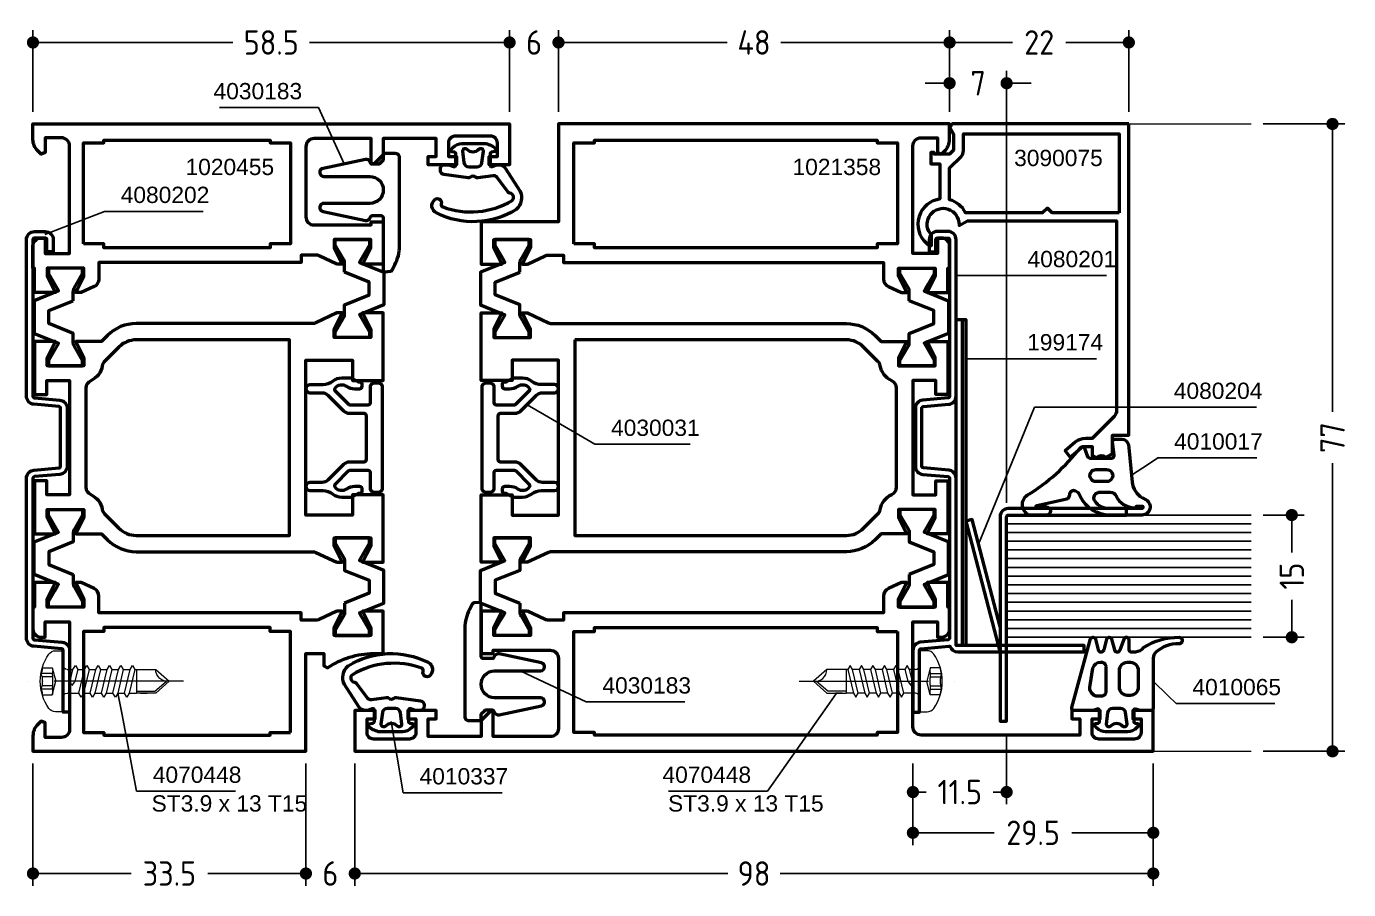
# Model space of a CAD drawing. Header units: millimetres. Extents: x 24 to 187, y 93 to 199.
import ezdxf

# ---------------------------------------------------------------- set-up
doc = ezdxf.new("R2010")
doc.units = ezdxf.units.MM
doc.linetypes.add('CENTER', pattern=[50.8, 31.75, -6.35, 6.35, -6.35])
doc.linetypes.add('HIDDEN', pattern=[9.525, 6.35, -3.175])
for name, color, linetype, lineweight in [('AM_5', 3, 'Continuous', 25), ('AM_C', 50, 'Continuous', 50), ('AM_S', 80, 'Continuous', 50), ('Cent3', 70, 'CENTER', 18), ('CHide4', 10, 'HIDDEN', 13), ('Cont2', 2, 'Continuous', 25), ('Cont3', 70, 'Continuous', 18), ('Cont4', 10, 'Continuous', 13)]:
    doc.layers.add(name, color=color, linetype=linetype, lineweight=lineweight)
doc.styles.add('HBS_DIMTEXTSTYLE', font='isocp.shx')
doc.styles.add('SWISSL', font='swissl.ttf')
doc.dimstyles.new('Konstruktionsschnitt 1-1$0', dxfattribs={"dimscale": 0, "dimtxt": 3, "dimasz": 1.5, "dimexe": 1.5, "dimexo": 1.5, "dimgap": 1.5, "dimtad": 0, "dimdsep": 46, "dimtxsty": 'HBS_DIMTEXTSTYLE', "dimblk": 'PUNKT', "dimcen": 0, "dimclrd": 3, "dimclre": 3, "dimclrt": 2, "dimadec": 1, "dimazin": 2, "dimtfac": 0.7, "dimtofl": 0, "dimtmove": 0, "dimatfit": 3, "dimfxl": 0, "dimtolj": 1, "dimtzin": 0, "dimarcsym": 0})

# ---------------------------------------------------------------- blocks, each defined once
blk = doc.blocks.new('WS4070448')
at = {"layer": 'Cent3', "ltscale": 0.5}
blk.add_line((8.05, -14.4), (8.07, 4.66), dxfattribs=at)
at = {"layer": 'CHide4', "ltscale": 0.3}
for p, q in [((7.1, 1.69), (7.1, 3.08)), ((7.51, 1.69), (7.51, 2.97)), ((8.63, 1.69), (8.63, 2.97)), ((9.04, 1.69), (9.04, 3.08))]:
    blk.add_line(p, q, dxfattribs=at)
for points in [[(6.42, 2.92), (6.42, 1.69)], [(6.42, 1.69), (8.07, 1.25)], [(9.72, 1.69), (8.07, 1.25)], [(9.72, 2.92), (9.72, 1.69)]]:
    blk.add_lwpolyline(points, dxfattribs=at)
for centre, radius, start, end in [((6.48, 4.2), 1.28, 267.2848, 298.8872), ((6.76, 2.85), 1.21, 253.6643, 286.3357), ((8.07, 5.85), 2.94, 250.6988, 289.3012), ((8.07, 11.78), 10.13, 264.4948, 275.5052), ((9.66, 4.2), 1.28, 241.1128, 272.7152), ((9.38, 2.85), 1.21, 253.6643, 286.3357)]:
    blk.add_arc(centre, radius, start, end, dxfattribs=at)
at = {"layer": 'Cont4'}
for p, q in [((6.62, -8.64), (6.62, -11)), ((6.62, -8.64), (9.52, -8.64)), ((9.52, -11), (9.52, -8.64)), ((6.62, -11), (8.07, -12.64)), ((8.07, -12.64), (9.52, -11))]:
    blk.add_line(p, q, dxfattribs=at)
blk.add_lwpolyline([(11.39, 2.11, 0.314856), (4.74, 2.11, 0.244912), (4.32, 1.29), (4.32, 0.36), (11.82, 0.36), (11.82, 1.29, 0.244912), (11.39, 2.11, 0.138291)], format="xyb", dxfattribs=at)
for points in [[(6.12, -1.14), (6.62, -1.43), (8.07, -1.08), (8.57, -0.71), (8.07, -0.51), (6.62, -0.85)], [(6.12, -2.54), (6.62, -2.83), (9.52, -2.14), (10.02, -1.85), (9.52, -1.56), (6.62, -2.25)], [(6.12, -3.94), (6.62, -4.23), (9.52, -3.54), (10.02, -3.25), (9.52, -2.96), (6.62, -3.65)], [(6.12, -5.34), (6.62, -5.63), (9.52, -4.94), (10.02, -4.65), (9.52, -4.36), (6.62, -5.05)], [(6.12, -6.74), (6.62, -7.03), (9.52, -6.34), (10.02, -6.05), (9.52, -5.76), (6.62, -6.45)], [(6.12, -8.14), (6.62, -8.43), (9.52, -7.74), (10.02, -7.45), (9.52, -7.16), (6.62, -7.85)]]:
    blk.add_lwpolyline(points, close=True, dxfattribs=at)
for points in [[(6.62, -0.14), (6.62, -0.85)], [(6.62, -1.43), (6.62, -1.85)], [(6.62, -1.43), (6.62, -2.25)], [(6.62, -1.43), (6.62, -2.25)], [(9.52, -0.14), (9.52, -1.56)], [(6.62, -2.83), (6.62, -3.65)], [(9.52, -2.14), (9.52, -2.96)], [(6.62, -4.23), (6.62, -5.05)], [(9.52, -3.54), (9.52, -4.36)], [(6.62, -5.63), (6.62, -6.45)], [(9.52, -4.94), (9.52, -5.76)], [(9.52, -6.34), (9.52, -7.16)], [(6.62, -7.03), (6.62, -7.85)], [(9.52, -7.74), (9.52, -8.64)], [(6.62, -8.43), (6.62, -8.64)], [(9.27, -8.64), (9.27, -10.89), (8.1, -12.28)], [(9.52, -9.14), (9.52, -9.96)], [(6.62, -9.83), (6.62, -10.65)]]:
    blk.add_lwpolyline(points, dxfattribs=at)
for centre, radius, start, end in [((6.12, -0.14), 0.5, 0, 90), ((10.02, -0.14), 0.5, 90, 180), ((6.61, -12.47), 1.47, 353.4244, 89.6688)]:
    blk.add_arc(centre, radius, start, end, dxfattribs=at)
blk = doc.blocks.new('*U5', base_point=(43.9, 167.94))
for p, q in [((43.9, 181.87), (13.9, 181.87)), ((43.9, 180.8), (13.9, 180.8)), ((43.9, 179.73), (13.9, 179.73)), ((43.9, 178.66), (13.9, 178.66)), ((43.9, 177.59), (13.9, 177.59)), ((43.9, 176.51), (13.9, 176.51)), ((43.9, 175.44), (13.9, 175.44)), ((43.9, 174.37), (13.9, 174.37)), ((43.9, 173.3), (13.9, 173.3)), ((43.9, 172.23), (13.9, 172.23)), ((43.9, 171.16), (13.9, 171.16)), ((43.9, 170.09), (13.9, 170.09)), ((43.9, 169.01), (13.9, 169.01))]:
    blk.add_line(p, q)
blk.add_lwpolyline([(13.9, 167.94), (43.9, 167.94), (43.9, 182.94), (13.9, 182.94)])
blk = doc.blocks.new('PUNKT')
at = {"color": 0, "linetype": 'Continuous'}
blk.add_line((-0.5, 0), (-1, 0), dxfattribs=at)
at = {"color": 0, "linetype": 'Continuous', "const_width": 0.5}
blk.add_lwpolyline([(-0.25, 0, 1), (0.25, 0, 1)], format="xyb", close=True, dxfattribs=at)
blk = doc.blocks.new('*D6')
at = {"layer": 'AM_5', "color": 3, "lineweight": -2, "transparency": 16777216}
for p, q in [((176.23, 139), (181.23, 139)), ((179.73, 137.5), (179.73, 134.41)), ((179.73, 125.5), (179.73, 128.58)), ((176.23, 124), (181.23, 124))]:
    blk.add_line(p, q, dxfattribs=at)
at = {"layer": 'AM_5', "color": 3, "lineweight": -2, "transparency": 16777216, "xscale": 1.5, "yscale": 1.5, "zscale": 1.5}
for p, rotation in [((179.73, 139), 90), ((179.73, 124), 270)]:
    blk.add_blockref('PUNKT', p, dxfattribs=dict(at, rotation=rotation))
at = {"layer": 'AM_5', "color": 2, "transparency": 16777216, "insert": (179.73, 131.5), "char_height": 3, "attachment_point": 5, "rotation": 90, "style": 'HBS_DIMTEXTSTYLE'}
blk.add_mtext('\\A1;15', dxfattribs=at)
blk = doc.blocks.new('*D7')
at = {"layer": 'AM_5', "color": 3, "lineweight": -2, "transparency": 16777216}
for p, q in [((176.23, 187), (186.23, 187)), ((184.73, 185.5), (184.73, 151.65)), ((184.73, 111.5), (184.73, 145.35)), ((176.23, 110), (186.23, 110))]:
    blk.add_line(p, q, dxfattribs=at)
at = {"layer": 'AM_5', "color": 3, "lineweight": -2, "transparency": 16777216, "xscale": 1.5, "yscale": 1.5, "zscale": 1.5}
for p, rotation in [((184.73, 187), 90), ((184.73, 110), 270)]:
    blk.add_blockref('PUNKT', p, dxfattribs=dict(at, rotation=rotation))
at = {"layer": 'AM_5', "color": 2, "transparency": 16777216, "insert": (184.73, 148.5), "char_height": 3, "attachment_point": 5, "rotation": 90, "style": 'HBS_DIMTEXTSTYLE'}
blk.add_mtext('\\A1;77', dxfattribs=at)
blk = doc.blocks.new('*D8')
at = {"layer": 'AM_5', "color": 3, "lineweight": -2, "transparency": 16777216}
for p, q in [((144.73, 112.2), (144.73, 103.5)), ((133.23, 108.5), (133.23, 103.5)), ((134.73, 105), (134.87, 105)), ((143.23, 105), (143.09, 105))]:
    blk.add_line(p, q, dxfattribs=at)
at = {"layer": 'AM_5', "color": 3, "lineweight": -2, "transparency": 16777216, "xscale": 1.5, "yscale": 1.5, "zscale": 1.5, "rotation": 180}
blk.add_blockref('PUNKT', (133.23, 105), dxfattribs=at)
at = {"layer": 'AM_5', "color": 3, "lineweight": -2, "transparency": 16777216, "xscale": 1.5, "yscale": 1.5, "zscale": 1.5}
blk.add_blockref('PUNKT', (144.73, 105), dxfattribs=at)
at = {"layer": 'AM_5', "color": 2, "transparency": 16777216, "insert": (138.98, 105), "char_height": 3, "attachment_point": 5, "style": 'HBS_DIMTEXTSTYLE'}
blk.add_mtext('\\A1;11.5', dxfattribs=at)
blk = doc.blocks.new('*D9')
at = {"layer": 'AM_5', "color": 3, "lineweight": -2, "transparency": 16777216}
for p, q in [((133.23, 108.5), (133.23, 98.5)), ((162.73, 108.5), (162.73, 98.5)), ((134.73, 100), (143.22, 100)), ((161.23, 100), (152.73, 100))]:
    blk.add_line(p, q, dxfattribs=at)
at = {"layer": 'AM_5', "color": 3, "lineweight": -2, "transparency": 16777216, "xscale": 1.5, "yscale": 1.5, "zscale": 1.5, "rotation": 180}
blk.add_blockref('PUNKT', (133.23, 100), dxfattribs=at)
at = {"layer": 'AM_5', "color": 3, "lineweight": -2, "transparency": 16777216, "xscale": 1.5, "yscale": 1.5, "zscale": 1.5}
blk.add_blockref('PUNKT', (162.73, 100), dxfattribs=at)
at = {"layer": 'AM_5', "color": 2, "transparency": 16777216, "insert": (147.98, 100), "char_height": 3, "attachment_point": 5, "style": 'HBS_DIMTEXTSTYLE'}
blk.add_mtext('\\A1;29.5', dxfattribs=at)
blk = doc.blocks.new('*D10')
at = {"layer": 'AM_5', "color": 3, "lineweight": -2, "transparency": 16777216}
for p, q in [((64.73, 108.5), (64.73, 93.5)), ((162.73, 108.5), (162.73, 93.5)), ((66.23, 95), (110.52, 95)), ((161.23, 95), (116.94, 95))]:
    blk.add_line(p, q, dxfattribs=at)
at = {"layer": 'AM_5', "color": 3, "lineweight": -2, "transparency": 16777216, "xscale": 1.5, "yscale": 1.5, "zscale": 1.5, "rotation": 180}
blk.add_blockref('PUNKT', (64.73, 95), dxfattribs=at)
at = {"layer": 'AM_5', "color": 3, "lineweight": -2, "transparency": 16777216, "xscale": 1.5, "yscale": 1.5, "zscale": 1.5}
blk.add_blockref('PUNKT', (162.73, 95), dxfattribs=at)
at = {"layer": 'AM_5', "color": 2, "transparency": 16777216, "insert": (113.73, 95), "char_height": 3, "attachment_point": 5, "style": 'HBS_DIMTEXTSTYLE'}
blk.add_mtext('\\A1;98', dxfattribs=at)
blk = doc.blocks.new('*D11')
at = {"layer": 'AM_5', "color": 3, "lineweight": -2, "transparency": 16777216}
for p, q in [((58.73, 108.5), (58.73, 93.5)), ((64.73, 108.5), (64.73, 93.5)), ((57.23, 95), (55.73, 95)), ((66.23, 95), (67.73, 95))]:
    blk.add_line(p, q, dxfattribs=at)
at = {"layer": 'AM_5', "color": 3, "lineweight": -2, "transparency": 16777216, "xscale": 1.5, "yscale": 1.5, "zscale": 1.5}
blk.add_blockref('PUNKT', (58.73, 95), dxfattribs=at)
at = {"layer": 'AM_5', "color": 3, "lineweight": -2, "transparency": 16777216, "xscale": 1.5, "yscale": 1.5, "zscale": 1.5, "rotation": 180}
blk.add_blockref('PUNKT', (64.73, 95), dxfattribs=at)
at = {"layer": 'AM_5', "color": 2, "transparency": 16777216, "insert": (61.73, 95), "char_height": 3, "attachment_point": 5, "style": 'HBS_DIMTEXTSTYLE'}
blk.add_mtext('\\A1;6', dxfattribs=at)
blk = doc.blocks.new('*D12')
at = {"layer": 'AM_5', "color": 3, "lineweight": -2, "transparency": 16777216}
for p, q in [((25.23, 108.5), (25.23, 93.5)), ((58.73, 108.5), (58.73, 93.5)), ((26.73, 95), (37.27, 95)), ((57.23, 95), (46.69, 95))]:
    blk.add_line(p, q, dxfattribs=at)
at = {"layer": 'AM_5', "color": 3, "lineweight": -2, "transparency": 16777216, "xscale": 1.5, "yscale": 1.5, "zscale": 1.5, "rotation": 180}
blk.add_blockref('PUNKT', (25.23, 95), dxfattribs=at)
at = {"layer": 'AM_5', "color": 3, "lineweight": -2, "transparency": 16777216, "xscale": 1.5, "yscale": 1.5, "zscale": 1.5}
blk.add_blockref('PUNKT', (58.73, 95), dxfattribs=at)
at = {"layer": 'AM_5', "color": 2, "transparency": 16777216, "insert": (41.98, 95), "char_height": 3, "attachment_point": 5, "style": 'HBS_DIMTEXTSTYLE'}
blk.add_mtext('\\A1;33.5', dxfattribs=at)
blk = doc.blocks.new('*D13')
at = {"layer": 'AM_5', "color": 3, "lineweight": -2, "transparency": 16777216}
for p, q in [((137.73, 188.5), (137.73, 193.5)), ((144.73, 140.5), (144.73, 193.5)), ((136.23, 192), (134.73, 192)), ((146.23, 192), (147.73, 192))]:
    blk.add_line(p, q, dxfattribs=at)
at = {"layer": 'AM_5', "color": 3, "lineweight": -2, "transparency": 16777216, "xscale": 1.5, "yscale": 1.5, "zscale": 1.5}
blk.add_blockref('PUNKT', (137.73, 192), dxfattribs=at)
at = {"layer": 'AM_5', "color": 3, "lineweight": -2, "transparency": 16777216, "xscale": 1.5, "yscale": 1.5, "zscale": 1.5, "rotation": 180}
blk.add_blockref('PUNKT', (144.73, 192), dxfattribs=at)
at = {"layer": 'AM_5', "color": 2, "transparency": 16777216, "insert": (141.23, 192), "char_height": 3, "attachment_point": 5, "style": 'HBS_DIMTEXTSTYLE'}
blk.add_mtext('\\A1;7', dxfattribs=at)
blk = doc.blocks.new('*D14')
at = {"layer": 'AM_5', "color": 3, "lineweight": -2, "transparency": 16777216}
for p, q in [((137.73, 188.5), (137.73, 198.5)), ((159.73, 188.5), (159.73, 198.5)), ((139.23, 197), (145.45, 197)), ((158.23, 197), (152.01, 197))]:
    blk.add_line(p, q, dxfattribs=at)
at = {"layer": 'AM_5', "color": 3, "lineweight": -2, "transparency": 16777216, "xscale": 1.5, "yscale": 1.5, "zscale": 1.5, "rotation": 180}
blk.add_blockref('PUNKT', (137.73, 197), dxfattribs=at)
at = {"layer": 'AM_5', "color": 3, "lineweight": -2, "transparency": 16777216, "xscale": 1.5, "yscale": 1.5, "zscale": 1.5}
blk.add_blockref('PUNKT', (159.73, 197), dxfattribs=at)
at = {"layer": 'AM_5', "color": 2, "transparency": 16777216, "insert": (148.73, 197), "char_height": 3, "attachment_point": 5, "style": 'HBS_DIMTEXTSTYLE'}
blk.add_mtext('\\A1;22', dxfattribs=at)
blk = doc.blocks.new('*D15')
at = {"layer": 'AM_5', "color": 3, "lineweight": -2, "transparency": 16777216}
for p, q in [((89.73, 188.5), (89.73, 198.5)), ((137.73, 188.5), (137.73, 198.5)), ((91.23, 197), (110.43, 197)), ((136.23, 197), (117.03, 197))]:
    blk.add_line(p, q, dxfattribs=at)
at = {"layer": 'AM_5', "color": 3, "lineweight": -2, "transparency": 16777216, "xscale": 1.5, "yscale": 1.5, "zscale": 1.5, "rotation": 180}
blk.add_blockref('PUNKT', (89.73, 197), dxfattribs=at)
at = {"layer": 'AM_5', "color": 3, "lineweight": -2, "transparency": 16777216, "xscale": 1.5, "yscale": 1.5, "zscale": 1.5}
blk.add_blockref('PUNKT', (137.73, 197), dxfattribs=at)
at = {"layer": 'AM_5', "color": 2, "transparency": 16777216, "insert": (113.73, 197), "char_height": 3, "attachment_point": 5, "style": 'HBS_DIMTEXTSTYLE'}
blk.add_mtext('\\A1;48', dxfattribs=at)
blk = doc.blocks.new('*D16')
at = {"layer": 'AM_5', "color": 3, "lineweight": -2, "transparency": 16777216}
for p, q in [((83.73, 188.5), (83.73, 198.5)), ((89.73, 188.5), (89.73, 198.5)), ((82.23, 197), (80.73, 197)), ((91.23, 197), (92.73, 197))]:
    blk.add_line(p, q, dxfattribs=at)
at = {"layer": 'AM_5', "color": 3, "lineweight": -2, "transparency": 16777216, "xscale": 1.5, "yscale": 1.5, "zscale": 1.5}
blk.add_blockref('PUNKT', (83.73, 197), dxfattribs=at)
at = {"layer": 'AM_5', "color": 3, "lineweight": -2, "transparency": 16777216, "xscale": 1.5, "yscale": 1.5, "zscale": 1.5, "rotation": 180}
blk.add_blockref('PUNKT', (89.73, 197), dxfattribs=at)
at = {"layer": 'AM_5', "color": 2, "transparency": 16777216, "insert": (86.73, 197), "char_height": 3, "attachment_point": 5, "style": 'HBS_DIMTEXTSTYLE'}
blk.add_mtext('\\A1;6', dxfattribs=at)
blk = doc.blocks.new('*D17')
at = {"layer": 'AM_5', "color": 3, "lineweight": -2, "transparency": 16777216}
for p, q in [((25.23, 188.5), (25.23, 198.5)), ((83.73, 188.5), (83.73, 198.5)), ((26.73, 197), (49.77, 197)), ((82.23, 197), (59.19, 197))]:
    blk.add_line(p, q, dxfattribs=at)
at = {"layer": 'AM_5', "color": 3, "lineweight": -2, "transparency": 16777216, "xscale": 1.5, "yscale": 1.5, "zscale": 1.5, "rotation": 180}
blk.add_blockref('PUNKT', (25.23, 197), dxfattribs=at)
at = {"layer": 'AM_5', "color": 3, "lineweight": -2, "transparency": 16777216, "xscale": 1.5, "yscale": 1.5, "zscale": 1.5}
blk.add_blockref('PUNKT', (83.73, 197), dxfattribs=at)
at = {"layer": 'AM_5', "color": 2, "transparency": 16777216, "insert": (54.48, 197), "char_height": 3, "attachment_point": 5, "style": 'HBS_DIMTEXTSTYLE'}
blk.add_mtext('\\A1;58.5', dxfattribs=at)
blk = doc.blocks.new('*S31')
at = {"layer": 'AM_5', "color": 3}
for p, q in [((34, 176.27), (29.01, 174.35)), ((46.13, 176.27), (34, 176.27))]:
    blk.add_line(p, q, dxfattribs=at)
at = {"layer": 'AM_5', "color": 3, "linetype": 'Continuous'}
blk.add_line((29.01, 174.35), (26.68, 173.45), dxfattribs=at)
at = {"layer": 'AM_5', "color": 2, "insert": (36, 177.27), "char_height": 2, "attachment_point": 7, "style": 'SWISSL'}
blk.add_mtext('4080202', dxfattribs=at)
blk = doc.blocks.new('*S32')
at = {"layer": 'AM_5', "color": 3, "linetype": 'Continuous'}
blk.add_line((39.57, 114.69), (39.1, 117.14), dxfattribs=at)
at = {"layer": 'AM_5', "color": 3}
for p, q in [((41.38, 105.1), (39.57, 114.69)), ((53.53, 105.1), (41.38, 105.1))]:
    blk.add_line(p, q, dxfattribs=at)
at = {"layer": 'AM_5', "color": 2, "insert": (43.38, 106.1), "char_height": 2, "attachment_point": 7, "style": 'SWISSL'}
blk.add_mtext('4070448', dxfattribs=at)
blk = doc.blocks.new('ZAHL links')
at = {"layer": 'AM_5', "color": 2, "style": 'SWISSL'}
blk.add_attdef('XXX', (1.85, -2.5), '', height=1.5, dxfattribs=at)
blk = doc.blocks.new('*S33')
at = {"layer": 'AM_5', "color": 3}
for p, q in [((48.14, 189), (60.27, 189)), ((60.27, 189), (63.43, 182.09)), ((63.43, 182.09), (63.43, 182.1))]:
    blk.add_line(p, q, dxfattribs=at)
at = {"layer": 'AM_5', "color": 2, "insert": (58.27, 190), "char_height": 2, "attachment_point": 9, "style": 'SWISSL'}
blk.add_mtext('4030183', dxfattribs=at)
blk = doc.blocks.new('*S34')
at = {"layer": 'AM_5', "color": 3}
for p, q in [((70.68, 104.91), (69.19, 113.64)), ((69.19, 113.64), (69.19, 113.64)), ((82.83, 104.91), (70.68, 104.91))]:
    blk.add_line(p, q, dxfattribs=at)
at = {"layer": 'AM_5', "color": 2, "insert": (72.68, 105.91), "char_height": 2, "attachment_point": 7, "style": 'SWISSL'}
blk.add_mtext('4010337', dxfattribs=at)
blk = doc.blocks.new('*S35')
at = {"layer": 'AM_5', "color": 3, "linetype": 'Continuous'}
blk.add_line((87.29, 118.81), (85.03, 119.87), dxfattribs=at)
at = {"layer": 'AM_5', "color": 3}
for p, q in [((93.12, 116.06), (87.29, 118.81)), ((105.25, 116.06), (93.12, 116.06))]:
    blk.add_line(p, q, dxfattribs=at)
at = {"layer": 'AM_5', "color": 2, "insert": (95.12, 117.06), "char_height": 2, "attachment_point": 7, "style": 'SWISSL'}
blk.add_mtext('4030183', dxfattribs=at)
blk = doc.blocks.new('*S36')
at = {"layer": 'AM_5', "color": 3, "linetype": 'Continuous'}
blk.add_line((88.03, 151.28), (85.87, 152.54), dxfattribs=at)
at = {"layer": 'AM_5', "color": 3}
for p, q in [((94.18, 147.68), (88.03, 151.28)), ((105.88, 147.68), (94.18, 147.68))]:
    blk.add_line(p, q, dxfattribs=at)
at = {"layer": 'AM_5', "color": 2, "insert": (96.18, 148.68), "char_height": 2, "attachment_point": 7, "style": 'SWISSL'}
blk.add_mtext('4030031', dxfattribs=at)
blk = doc.blocks.new('*S37')
at = {"layer": 'AM_5', "color": 3, "linetype": 'Continuous'}
blk.add_line((122.41, 115.1), (123.85, 117.14), dxfattribs=at)
at = {"layer": 'AM_5', "color": 3}
for p, q in [((115.37, 105.1), (122.41, 115.1)), ((103.22, 105.1), (115.37, 105.1))]:
    blk.add_line(p, q, dxfattribs=at)
at = {"layer": 'AM_5', "color": 2, "insert": (113.37, 106.1), "char_height": 2, "attachment_point": 9, "style": 'SWISSL'}
blk.add_mtext('4070448', dxfattribs=at)
blk = doc.blocks.new('*S38')
at = {"layer": 'AM_5', "color": 3, "linetype": 'Continuous'}
blk.add_line((162.15, 145.26), (160.06, 143.88), dxfattribs=at)
at = {"layer": 'AM_5', "color": 3}
for p, q in [((163.29, 146.01), (162.15, 145.26)), ((175.44, 146.01), (163.29, 146.01))]:
    blk.add_line(p, q, dxfattribs=at)
at = {"layer": 'AM_5', "color": 2, "insert": (165.29, 147.01), "char_height": 2, "attachment_point": 7, "style": 'SWISSL'}
blk.add_mtext('4010017', dxfattribs=at)
blk = doc.blocks.new('*S39')
at = {"layer": 'AM_5', "color": 3, "linetype": 'Continuous'}
blk.add_line((141.03, 168.39), (138.53, 168.39), dxfattribs=at)
at = {"layer": 'AM_5', "color": 3}
blk.add_line((157, 168.39), (141.03, 168.39), dxfattribs=at)
at = {"layer": 'AM_5', "color": 2, "insert": (147.3, 169.39), "char_height": 2, "attachment_point": 7, "style": 'SWISSL'}
blk.add_mtext('4080201', dxfattribs=at)
blk = doc.blocks.new('*S40')
at = {"layer": 'AM_5', "color": 3, "linetype": 'Continuous'}
blk.add_line((142.23, 158.18), (139.73, 158.18), dxfattribs=at)
at = {"layer": 'AM_5', "color": 3}
blk.add_line((155.77, 158.18), (142.23, 158.18), dxfattribs=at)
at = {"layer": 'AM_5', "color": 2, "insert": (147.25, 159.18), "char_height": 2, "attachment_point": 7, "style": 'SWISSL'}
blk.add_mtext('199174', dxfattribs=at)
blk = doc.blocks.new('*S41')
at = {"layer": 'AM_5', "color": 3}
for p, q in [((148.17, 152.22), (142.24, 137.73)), ((175.41, 152.22), (148.17, 152.22))]:
    blk.add_line(p, q, dxfattribs=at)
at = {"layer": 'AM_5', "color": 3, "linetype": 'Continuous'}
blk.add_line((142.24, 137.73), (141.3, 135.42), dxfattribs=at)
at = {"layer": 'AM_5', "color": 2, "insert": (165.25, 153.22), "char_height": 2, "attachment_point": 7, "style": 'SWISSL'}
blk.add_mtext('4080204', dxfattribs=at)
blk = doc.blocks.new('*S42')
at = {"layer": 'AM_5', "color": 3, "linetype": 'Continuous'}
blk.add_line((164.51, 116.86), (162.73, 118.62), dxfattribs=at)
at = {"layer": 'AM_5', "color": 3}
for p, q in [((165.54, 115.85), (164.51, 116.86)), ((177.67, 115.85), (165.54, 115.85))]:
    blk.add_line(p, q, dxfattribs=at)
at = {"layer": 'AM_5', "color": 2, "insert": (167.54, 116.85), "char_height": 2, "attachment_point": 7, "style": 'SWISSL'}
blk.add_mtext('4010065', dxfattribs=at)
blk = doc.blocks.new('WI3090075')
for points in [[(0, 22), (0, 0.3), (-0.45, 0.04), (-1.25, 0.5), (-3.2, 0.5), (-3.7, 0), (-3.7, -1.9), (-3.5, -1.9), (-3.5, -2.3), (-4.9, -2.3), (-4.9, -1.2), (-9.2, -1.2), (-9.3, -1.57, -0.652679), (-14.9, -2.49), (-14.9, -2.2), (-13.66, -2.2, 1.382111), (-12.04, 1.13), (-12.48, 1.19), (-11.9, 2.2), (-11.9, 20.5), (-35.19, 20.5, 0.198912), (-35.89, 20.21), (-38.6, 17.5), (-38.6, 16.71, -0.176327), (-39.07, 15.43), (-40.12, 14.18), (-40.88, 14.82), (-39.6, 16.35), (-39.6, 17.5), (-40.7, 17.5), (-40.93, 17.99, 0.339409), (-40.9, 19.21), (-40.5, 20), (-38.2, 20), (-38.2, 22), (0, 22)], [(-10.9, 20.8), (-10.9, 12.58), (-10.32, 12), (-10.9, 11.42), (-10.9, 1.97, -0.213458), (-9.31, 0), (-5.4, 0), (-3.99, 1.41, -0.198912), (-3.28, 1.7), (-1.2, 1.7), (-1.2, 20.8), (-10.9, 20.8)]]:
    blk.add_lwpolyline(points, format="xyb", close=True)
blk = doc.blocks.new('WI1021358')
for points in [[(-59.8, 2.2), (-59.8, 1.55), (-61.8, 2.55), (-62.8, 2.55), (-62.8, -1.95), (-61.8, -1.95), (-59.8, -0.95), (-59.8, -3.5), (-65, -3.5), (-65, -2), (-64.6, -2), (-64.6, 5, 0.414214), (-65.6, 6), (-74.2, 6, 0.414214), (-75.2, 5), (-75.2, -2), (-72.2, -2), (-72.06, -2.34), (-73.22, -3.5), (-75.2, -3.5), (-75.2, -10), (-73, -10), (-73, -9), (-72, -9), (-72, -12.5), (-73, -12.5), (-73, -11.5), (-74.7, -11.5, 0.414214), (-75.5, -12.3), (-75.5, -16.7, 0.414214), (-74.7, -17.5), (-73, -17.5), (-73, -16.5), (-72, -16.5), (-72, -19), (-77, -19), (-77, 79), (-72, 79), (-72, 76.5), (-73, 76.5), (-73, 77.5), (-74.7, 77.5, 0.414214), (-75.5, 76.7), (-75.5, 72.3, 0.414214), (-74.7, 71.5), (-73, 71.5), (-73, 72.5), (-72, 72.5), (-72, 69), (-73, 69), (-73, 70), (-75, 70), (-75, 50.5, 0.414214), (-74, 49.5), (-61.1, 49.5), (-61.1, 52.5), (-63, 52.5), (-63, 53, -0.414214), (-62, 54), (-59.3, 54), (-59.3, 53.8), (-56.3, 53.8), (-56.3, 51.25), (-58.3, 52.25), (-59.3, 52.25), (-59.3, 47.75), (-58.3, 47.75), (-56.3, 48.75), (-56.3, 48.1), (-57.03, 46.49, -0.294108), (-57.94, 45.9), (-60, 45.9), (-60, 6.6), (-60.9, 6.6), (-60.9, 4.78, 0.109518), (-60.81, 4.36), (-59.8, 2.2)], [(-55.31, 49.05), (-56.43, 49.05, 0.131652), (-56.83, 48.94), (-58.64, 47.9), (-59.3, 47.9), (-59.3, 52.1), (-58.64, 52.1), (-57.3, 51.33), (-56.81, 51.05), (-56.51, 50.87), (-55.3, 53.88), (-51.3, 53.88), (-50.09, 50.87), (-47.96, 52.1), (-47.3, 52.1), (-47.3, 47.9), (-47.96, 47.9), (-49.77, 48.94, 0.131652), (-50.17, 49.05), (-51.29, 49.05), (-52.51, 52.08), (-54.08, 52.08)], [(-24.5, 41.33, 0.198912), (-25.96, 44.86), (-26.7, 45.6), (-26.7, 48.75), (-28.7, 47.75), (-29.7, 47.75), (-29.7, 52.25), (-28.7, 52.25), (-26.7, 51.25), (-26.7, 53.8), (-33.2, 53.8), (-33.2, 52.3), (-31.5, 52.3), (-31.5, 49.5), (-45.5, 49.5), (-45.5, 52.3), (-43.8, 52.3), (-43.8, 53.8), (-50.3, 53.8), (-50.3, 51.25), (-48.3, 52.25), (-47.3, 52.25), (-47.3, 47.75), (-48.3, 47.75), (-50.3, 48.75), (-50.3, 45.6), (-51.04, 44.86, 0.198912), (-52.5, 41.33), (-52.5, 5.21, -0.109518), (-52.59, 4.79), (-53.8, 2.2), (-53.8, 1.55), (-51.8, 2.55), (-50.8, 2.55), (-50.8, -1.95), (-51.8, -1.95), (-53.8, -0.95), (-53.8, -3.5), (-45.5, -3.5), (-45.5, 0.3), (-48, 0.3), (-48, 6), (-29, 6), (-29, 0.3), (-31.5, 0.3), (-31.5, -3.5), (-23.2, -3.5), (-23.2, -0.95), (-25.2, -1.95), (-26.2, -1.95), (-26.2, 2.55), (-25.2, 2.55), (-23.2, 1.55), (-23.2, 2.2), (-24.41, 4.79, -0.109518), (-24.5, 5.21)], [(-21.69, 49.05), (-20.57, 49.05, -0.131652), (-20.17, 48.94), (-18.36, 47.9), (-17.7, 47.9), (-17.7, 52.1), (-18.36, 52.1), (-19.7, 51.33), (-20.19, 51.05), (-20.49, 50.87), (-21.7, 53.88), (-25.7, 53.88), (-26.91, 50.87), (-29.04, 52.1), (-29.7, 52.1), (-29.7, 47.9), (-29.04, 47.9), (-27.23, 48.94, -0.131652), (-26.83, 49.05), (-25.71, 49.05), (-24.49, 52.08), (-22.91, 52.08)], [(-17.7, 54), (-15, 54, -0.414214), (-14, 53), (-14, 52.5), (-15.9, 52.5), (-15.9, 49.5), (-2.7, 49.5, 0.414214), (-1.7, 50.5), (-1.7, 52.5), (-3.5, 52.5), (-3.71, 53.01), (-3.31, 53.41, -0.198912), (-1.9, 54), (0, 54), (0, 6), (-12, 6), (-12, -3.5), (-17.2, -3.5), (-17.2, -0.95), (-15.2, -1.95), (-14.2, -1.95), (-14.2, 2.55), (-15.2, 2.55), (-17.2, 1.55), (-17.2, 2.2), (-16.19, 4.36, 0.109518), (-16.1, 4.78), (-16.1, 6.6), (-17, 6.6), (-17, 45.9), (-19.06, 45.9, -0.294108), (-19.97, 46.49), (-20.7, 48.1), (-20.7, 48.75), (-18.7, 47.75), (-17.7, 47.75), (-17.7, 52.25), (-18.7, 52.25), (-20.7, 51.25), (-20.7, 53.8), (-17.7, 53.8), (-17.7, 54)], [(-26.5, 8), (-50.5, 8), (-50.5, 41.33, -0.198912), (-49.62, 43.45), (-47.86, 45.21, -0.154989), (-47.33, 45.49, 0.248244), (-45.47, 46.91, -0.293963), (-44.56, 47.5), (-32.43, 47.5, -0.293963), (-31.52, 46.91, 0.248244), (-29.67, 45.49, -0.154989), (-29.14, 45.21), (-27.38, 43.45, -0.198912), (-26.5, 41.33)], [(-58.81, 1.25), (-59.93, 1.25, -0.131652), (-60.33, 1.36), (-62.14, 2.4), (-62.8, 2.4), (-62.8, -1.8), (-62.14, -1.8), (-60.8, -1.03), (-60.31, -0.74), (-60.01, -0.57), (-58.8, -3.57), (-54.8, -3.57), (-53.59, -0.57), (-51.46, -1.8), (-50.8, -1.8), (-50.8, 2.4), (-51.46, 2.4), (-53.27, 1.36, -0.131652), (-53.67, 1.25), (-54.79, 1.25), (-56.01, -1.77), (-57.58, -1.77)], [(-18.19, 1.25), (-17.07, 1.25, 0.131652), (-16.67, 1.36), (-14.86, 2.4), (-14.2, 2.4), (-14.2, -1.8), (-14.86, -1.8), (-16.2, -1.03), (-16.69, -0.74), (-16.99, -0.57), (-18.2, -3.57), (-22.2, -3.57), (-23.41, -0.57), (-25.54, -1.8), (-26.2, -1.8), (-26.2, 2.4), (-25.54, 2.4), (-23.73, 1.36, 0.131652), (-23.33, 1.25), (-22.21, 1.25), (-20.99, -1.77), (-19.41, -1.77)]]:
    blk.add_lwpolyline(points, format="xyb", close=True)
for points in [[(-62.3, 47.6), (-74.7, 47.6), (-74.7, 45.1), (-75, 45.1), (-75, 10.4), (-74.7, 10.4), (-74.7, 7.9), (-62.3, 7.9), (-62.3, 10.4), (-61.8, 10.4), (-61.8, 45.1), (-62.3, 45.1), (-62.3, 47.6)], [(-14.7, 7.9), (-2.3, 7.9), (-2.3, 10.4), (-2, 10.4), (-2, 45.1), (-2.3, 45.1), (-2.3, 47.6), (-14.7, 47.6), (-14.7, 45.1), (-15.2, 45.1), (-15.2, 10.4), (-14.7, 10.4), (-14.7, 7.9)]]:
    blk.add_lwpolyline(points, close=True)
blk = doc.blocks.new('WI1020455')
for points in [[(17.2, 37.3), (16.19, 35.14, 0.109518), (16.1, 34.72), (16.1, 32.9), (17, 32.9), (17, 8.1), (19.06, 8.1, -0.294108), (19.97, 7.51), (20.7, 5.9), (20.7, 5.25), (18.7, 6.25), (17.7, 6.25), (17.7, 1.75), (18.7, 1.75), (20.7, 2.75), (20.7, 0.2), (17.7, 0.2), (17.7, 0), (15, 0, -0.414214), (14, 1), (14, 1.5), (15.9, 1.5), (15.9, 4.5), (2.7, 4.5, 0.414214), (1.7, 3.5), (1.7, 1.5), (3.5, 1.5), (3.71, 0.99), (3.31, 0.59, -0.198912), (1.9, 0), (0, 0), (0, 58.5), (5, 58.5), (5, 56), (4, 56), (4, 57), (2.3, 57, 0.414214), (1.5, 56.2), (1.5, 51.8, 0.414214), (2.3, 51), (4, 51), (4, 52), (5, 52), (5, 48.5), (4, 48.5), (4, 49.5), (1.8, 49.5), (1.8, 43), (3.78, 43), (4.94, 41.84), (4.8, 41.5), (1.8, 41.5), (1.8, 34.5, 0.414214), (2.8, 33.5), (11.4, 33.5, 0.414214), (12.4, 34.5), (12.4, 41.5), (12, 41.5), (12, 43), (17.2, 43), (17.2, 40.45), (15.2, 41.45), (14.2, 41.45), (14.2, 36.95), (15.2, 36.95), (17.2, 37.95), (17.2, 37.3)], [(18.19, 38.25), (17.07, 38.25, 0.131652), (16.67, 38.14), (14.86, 37.1), (14.2, 37.1), (14.2, 41.3), (14.86, 41.3), (16.2, 40.53), (16.69, 40.24), (16.99, 40.07), (18.2, 43.07), (22.2, 43.07), (23.41, 40.07), (25.54, 41.3), (26.2, 41.3), (26.2, 37.1), (25.54, 37.1), (23.73, 38.14, 0.131652), (23.33, 38.25), (22.21, 38.25), (20.99, 41.27), (19.41, 41.27)], [(53.8, 37.3), (53.8, 37.95), (51.8, 36.95), (50.8, 36.95), (50.8, 41.45), (51.8, 41.45), (53.8, 40.45), (53.8, 43), (45.5, 43), (45.5, 39.2), (48, 39.2), (48, 33.5), (29, 33.5), (29, 39.2), (31.5, 39.2), (31.5, 43), (23.2, 43), (23.2, 40.45), (25.2, 41.45), (26.2, 41.45), (26.2, 36.95), (25.2, 36.95), (23.2, 37.95), (23.2, 37.3), (24.41, 34.71, -0.109518), (24.5, 34.29), (24.5, 34.29), (24.5, 12.67, 0.198912), (25.96, 9.14), (26.7, 8.4), (26.7, 5.25), (28.7, 6.25), (29.7, 6.25), (29.7, 1.75), (28.7, 1.75), (26.7, 2.75), (26.7, 0.2), (33.2, 0.2), (33.2, 1.7), (31.5, 1.7), (31.5, 4.5), (45.5, 4.5), (45.5, 1.7), (43.8, 1.7), (43.8, 0.2), (50.3, 0.2), (50.3, 2.75), (48.3, 1.75), (47.3, 1.75), (47.3, 6.25), (48.3, 6.25), (50.3, 5.25), (50.3, 8.4), (51.04, 9.14, 0.198912), (52.5, 12.67), (52.5, 34.29, -0.109518), (52.59, 34.71), (53.8, 37.3)], [(58.81, 38.25), (59.93, 38.25, -0.131652), (60.33, 38.14), (62.14, 37.1), (62.8, 37.1), (62.8, 41.3), (62.14, 41.3), (60.8, 40.53), (60.31, 40.24), (60.01, 40.07), (58.8, 43.07), (54.8, 43.07), (53.59, 40.07), (51.46, 41.3), (50.8, 41.3), (50.8, 37.1), (51.46, 37.1), (53.27, 38.14, -0.131652), (53.67, 38.25), (54.79, 38.25), (56.01, 41.27), (57.59, 41.27)], [(59.8, 37.3), (60.81, 35.14, -0.109518), (60.9, 34.72), (60.9, 32.9), (60, 32.9), (60, 8.1), (57.94, 8.1, 0.294108), (57.03, 7.51), (56.3, 5.9), (56.3, 5.25), (58.3, 6.25), (59.3, 6.25), (59.3, 1.75), (58.3, 1.75), (56.3, 2.75), (56.3, 0.2), (59.3, 0.2), (59.3, 0), (62, 0, 0.414214), (63, 1), (63, 1.5), (61.1, 1.5), (61.1, 4.5), (74.3, 4.5, -0.414214), (75.3, 3.5), (75.3, 1.5), (73.5, 1.5), (73.29, 0.99), (73.69, 0.59, 0.198912), (75.1, 0), (77, 0), (77, 33.5), (65, 33.5), (65, 35.7), (66.5, 35.7), (66.75, 36.17, -0.151177), (65, 41.82), (65, 43), (59.8, 43), (59.8, 40.45), (61.8, 41.45), (62.8, 41.45), (62.8, 36.95), (61.8, 36.95), (59.8, 37.95), (59.8, 37.3)], [(50.5, 12.67), (50.5, 31.5), (26.5, 31.5), (26.5, 12.67, 0.198912), (27.38, 10.55), (29.14, 8.79, 0.154989), (29.67, 8.51, -0.248244), (31.53, 7.09, 0.293963), (32.44, 6.5), (44.57, 6.5, 0.293963), (45.48, 7.09, -0.248244), (47.33, 8.51, 0.154989), (47.86, 8.79), (49.62, 10.55, 0.198912), (50.5, 12.67)], [(21.69, 4.95), (20.57, 4.95, -0.131652), (20.17, 5.06), (18.36, 6.1), (17.7, 6.1), (17.7, 1.9), (18.36, 1.9), (19.7, 2.67), (20.19, 2.96), (20.49, 3.13), (21.7, 0.13), (25.7, 0.13), (26.91, 3.13), (29.04, 1.9), (29.7, 1.9), (29.7, 6.1), (29.04, 6.1), (27.23, 5.06, -0.131652), (26.83, 4.95), (25.71, 4.95), (24.49, 1.93), (22.91, 1.93)], [(55.31, 4.95), (56.43, 4.95, 0.131652), (56.83, 5.06), (58.64, 6.1), (59.3, 6.1), (59.3, 1.9), (58.64, 1.9), (57.3, 2.67), (56.81, 2.96), (56.51, 3.13), (55.3, 0.13), (51.3, 0.13), (50.09, 3.13), (47.96, 1.9), (47.3, 1.9), (47.3, 6.1), (47.96, 6.1), (49.77, 5.06, 0.131652), (50.17, 4.95), (51.29, 4.95), (52.52, 1.93), (54.09, 1.93)]]:
    blk.add_lwpolyline(points, format="xyb", close=True)
for points in [[(14.7, 6.2), (2.3, 6.2), (2.3, 8.7), (2, 8.7), (2, 29.1), (2.3, 29.1), (2.3, 31.6), (14.7, 31.6), (14.7, 29.1), (15.2, 29.1), (15.2, 8.7), (14.7, 8.7), (14.7, 6.2)], [(74.7, 31.6), (62.3, 31.6), (62.3, 29.1), (61.8, 29.1), (61.8, 8.7), (62.3, 8.7), (62.3, 6.2), (74.7, 6.2), (74.7, 8.7), (75, 8.7), (75, 29.1), (74.7, 29.1), (74.7, 31.6)]]:
    blk.add_lwpolyline(points, close=True)
blk = doc.blocks.new('WI4030183')
blk.add_lwpolyline([(7.3, 2, -0.414214), (7.8, 1.5), (7.8, 0.2, -0.414214), (7.6, 0), (7.08, 0, 0.198912), (6.94, -0.06), (6.59, -0.41, 0.198912), (6.5, -0.62), (6.5, -1.33, 0.341999), (6.72, -1.62, -0.401322), (7.09, -2.2), (5.99, -7.4, -0.900845), (5, -7.3), (5, -1.65, 1), (1.7, -1.65), (1.7, -7.3, -0.900845), (0.71, -7.4), (-0.39, -2.2, -0.401322), (-0.03, -1.62, 0.341999), (0.2, -1.33), (0.2, -0.3, 0.445229), (-0.13, 0), (-6.51, 0, -0.445229), (-6.71, 0.22), (-6.64, 0.89, -0.249328), (-6.54, 1.05), (-5.85, 1.41, -0.120826), (-3.54, 2), (7.3, 2)], format="xyb", close=True)
blk = doc.blocks.new('WI4080202')
blk.add_lwpolyline([(-48.32, -0.18), (-48.61, -3.59, -0.388879), (-49.61, -4.5), (-57.2, -4.5), (-57.2, -3.7), (-49.61, -3.7, 0.388879), (-49.41, -3.52), (-49.11, -0.11, -0.388879), (-48.12, 0.8), (-28.48, 0.8, -0.388879), (-27.49, -0.11), (-27.22, -3.22, 0.388879), (-27.02, -3.4), (-19.88, -3.4, 0.388879), (-19.68, -3.22), (-19.41, -0.11, -0.388879), (-18.42, 0.8), (0.8, 0.8, -0.414214), (1.8, -0.2), (1.8, -1.5, -0.414214), (0.8, -2.5), (-0.7, -2.5), (-0.7, -1.7), (0.8, -1.7, 0.414214), (1, -1.5), (1, -0.2, 0.414214), (0.8, 0), (-18.42, 0, 0.388879), (-18.62, -0.18), (-18.89, -3.29, -0.388879), (-19.88, -4.2), (-27.02, -4.2, -0.388879), (-28.01, -3.29), (-28.28, -0.18, 0.388879), (-28.48, 0), (-48.12, 0, 0.388879), (-48.32, -0.18)], format="xyb", close=True)
blk = doc.blocks.new('WI4010337')
for points in [[(3, -2.6, -0.059278), (2.91, -2.59, -0.117049), (1.67, -1.96, -0.635393), (1.77, -1.61), (2.23, -1.53, 0.36397), (2.4, -1.33), (2.4, 0.04, 0.520567), (2.13, 0.23), (1.55, 0.02, -0.087489), (1.45, 0), (1.34, 0, -0.254502), (0.5, 0.46), (-1.26, 3.19, -0.346313), (-0.82, 5.48, -0.262362), (8.99, 5.92, -0.532594), (9.19, 4.28, -0.763093), (8.39, 4.81, 0.405422), (8.21, 5.19, 0.226764), (-0.3, 4.4, 0.686875), (-0.04, 3.5, -0.213671), (0.17, 3.38), (1.56, 1.54, 0.272627), (2.03, 1.35), (3.91, 1.62, -0.228564), (4.16, 1.54, 0.398435), (4.84, 1.54, -0.228564), (5.09, 1.62), (8.07, 1.2, -0.373635), (8.5, 0.7), (8.5, 0.5, -0.414214), (8, 0), (7.55, 0, -0.087489), (7.45, 0.02), (6.87, 0.23, 0.520567), (6.6, 0.04), (6.6, -1.33, 0.36397), (6.77, -1.53), (7.03, -1.58, -0.594937), (7.15, -1.91), (6.95, -2.12, -0.208), (5.85, -2.6)], [(4.98, 0.3, -0.378866), (5.57, -0.23), (5.75, -1.66, -0.717695), (5.24, -1.91, 0.421053), (3.76, -1.91, -0.717695), (3.25, -1.66), (3.43, -0.23, -0.378866), (4.02, 0.3)]]:
    blk.add_lwpolyline(points, format="xyb", close=True)
blk = doc.blocks.new('WI4080201')
blk.add_lwpolyline([(-49, 1, 0.414214), (-48.8, 0.8), (-28.48, 0.8, -0.388879), (-27.49, -0.11), (-27.22, -3.22, 0.388879), (-27.02, -3.4), (-19.88, -3.4, 0.388879), (-19.68, -3.22), (-19.41, -0.11, -0.388879), (-18.42, 0.8), (0.8, 0.8, -0.414214), (1.8, -0.2), (1.8, -1.5, -0.414214), (0.8, -2.5), (-0.7, -2.5), (-0.7, -1.7), (0.8, -1.7, 0.414214), (1, -1.5), (1, -0.2, 0.414214), (0.8, 0), (-18.42, 0, 0.388879), (-18.62, -0.18), (-18.89, -3.29, -0.388879), (-19.88, -4.2), (-27.02, -4.2, -0.388879), (-28.01, -3.29), (-28.28, -0.18, 0.388879), (-28.48, 0), (-48.12, 0, 0.388879), (-48.32, -0.18), (-48.61, -3.59, -0.388879), (-49.61, -4.5), (-57.2, -4.5), (-57.2, -3.7), (-49.61, -3.7, 0.388879), (-49.41, -3.52), (-49.11, -0.11, -0.039327), (-49.09, 0.04, -0.331311), (-49.8, 1), (-49.8, 16.5), (-49, 16.5), (-49, 1)], format="xyb", close=True)
blk = doc.blocks.new('WI199174')
h = blk.add_hatch()
h.set_pattern_fill('LINE', color=256, scale=0.3, angle=180)
h.set_pattern_definition([(180, (236.1479, 166.9442), (-3e-16, -0.9525), [])])
h.paths.add_polyline_path([(0, 1.2), (0, 0), (40, 0), (40, 1.2)])
blk.add_lwpolyline([(0, 1.2), (0, 0), (40, 0), (40, 1.2)], close=True)
blk = doc.blocks.new('WI4080204')
blk.add_lwpolyline([(0.8, 0.2, -0.414214), (-0.2, -0.8), (-25.3, -0.8), (-25.3, 0), (-0.2, 0, 0.414214), (0, 0.2), (0, 14.7), (0.8, 14.7), (0.8, 0.2)], format="xyb", close=True)
blk.add_lwpolyline([(-13.72, -0.8), (-0.53, -4.23), (-0.74, -5), (-16.9, -0.8)])
blk = doc.blocks.new('WI4010065')
for points in [[(0.3, 0, 0.414214), (0, -0.3), (0, -1.62), (0.19, -2.13, -0.520567), (0, -2.4), (-1.33, -2.4, -0.36397), (-1.53, -2.23), (-1.58, -1.97, 0.594937), (-1.91, -1.85), (-2.12, -2.05, 0.208), (-2.6, -3.15), (-2.6, -5.85, 0.208), (-2.12, -6.95), (-1.91, -7.15, 0.594937), (-1.58, -7.03), (-1.53, -6.77, -0.36397), (-1.33, -6.6), (0, -6.6, -0.520567), (0.19, -6.87), (0, -7.38), (0, -9.7, 0.505497), (0.39, -9.99), (8.79, -7.69, 0.751737), (8.78, -7.11), (7.47, -6.76, -0.767327), (7.47, -6.04), (8.78, -5.69, 0.767327), (8.78, -5.11), (7.46, -4.76, -0.767327), (7.46, -4.08), (8.78, -3.59, 0.876976), (8.7, -3), (7.5, -3, -0.414214), (7.2, -2.7), (7.2, -2.48, -0.051818), (7.23, -2.17, -0.225446), (7.75, -1.18, 0.150709), (9, 3.17, 1.016945), (8.2, 3.15, -0.195341), (7.16, 0.33, -0.211259), (6.42, 0)], [(4.9, -1.8, -0.414214), (5.9, -2.8), (5.9, -3.2, -0.414214), (4.9, -4.2), (2.9, -4.2, -0.414214), (1.9, -3.2), (1.9, -2.8, -0.414214), (2.9, -1.8)], [(0.3, -4.98), (0.3, -4.02, 0.378866), (-0.23, -3.43), (-1.66, -3.25, 0.717695), (-1.91, -3.76, -0.421053), (-1.91, -5.24, 0.717695), (-1.66, -5.75), (-0.23, -5.57, 0.378866)], [(5.4, -5.8, -0.414214), (5.9, -6.3), (5.9, -6.49, -0.328465), (5.2, -7.44), (3.1, -7.78, -0.505497), (1.8, -6.83), (1.8, -6.3, -0.414214), (2.3, -5.8)]]:
    blk.add_lwpolyline(points, format="xyb", close=True)
blk = doc.blocks.new('WI4010017')
for points in [[(-3.46, 2.42, -0.240056), (-5.37, 3.66), (-5.63, 4.12, 0.767327), (-7.5, 3.62), (-7.5, -0.35, 0.286745), (-5.25, -3.94), (-4.85, -4.14, -0.149451), (-4.72, -4.26), (-4.57, -4.53, -0.57735), (-5, -5.28), (-5.12, -5.28), (-5.16, -5.31, 0.158399), (-5.55, -5.6), (-6.36, -9.28, -0.113567), (-6.42, -9.4, -0.190093), (-6.5, -9.19), (-6.5, -8.12, 1), (-7.5, -8.12), (-7.5, -10.18, 0.009709), (-7.5, -10.22, 0.587918), (-5.07, -10.47, -0.09166), (0.81, -3.93, 0.553622), (0.7, -3.44), (-0.3, -3.07, -0.315299), (-0.5, -2.79), (-0.5, -0.1, -0.449698), (-0.16, 0.2), (1.46, 0, 0.449698), (1.8, 0.3), (1.8, 1.16, 0.354573), (1.17, 1.94), (-3.46, 2.42)], [(-4.7, -0.28, 0.292811), (-5.16, 0.44, -0.290987), (-6.6, 2.71), (-6.6, 2.92), (-6.5, 2.92, 0.414214), (-6.4, 3.02), (-6.4, 3.62, 0.414214), (-6.5, 3.72), (-6.6, 3.72, 0.414214), (-6.7, 3.62), (-6.7, -0.48, 0.244698), (-5.85, -2.12), (-5.8, -2.15, 0.673804), (-4.71, -1.45), (-4.7, -0.28)], [(-1.91, -0.73, 1.006711), (-3.4, -0.73), (-3.4, -2.03, 1.006711), (-1.91, -2.03), (-1.91, -0.73)], [(-1.91, -0.73, 1.006711), (-3.4, -0.73), (-3.4, -2.03, 1.006711), (-1.91, -2.03), (-1.91, -0.73)]]:
    blk.add_lwpolyline(points, format="xyb", close=True)
blk = doc.blocks.new('WI4030031')
blk.add_lwpolyline([(6.2, -9.4, 0.414214), (6.7, -8.9), (6.7, -8.4, 0.414214), (6.2, -7.9), (4.3, -7.9, -0.414214), (4, -7.6), (4, -5.44, -0.198912), (4.09, -5.23), (5.7, -3.62, -0.366985), (6.08, -3.59, -0.409938), (6.32, -4.97, 0.152896), (6, -6), (6, -6.6, 0.414214), (6.3, -6.9), (6.6, -6.9, 0.414214), (6.8, -6.7), (6.8, -6.55, -0.131652), (6.84, -6.4), (7.26, -5.67, 0.131652), (7.3, -5.52), (7.3, -4.4, 0.166731), (6.92, -3.3, -0.166731), (6.5, -2.07), (6.5, -0.5, 1), (5.5, -0.5), (5.5, -1.99, -0.198912), (5.21, -2.69), (3.29, -4.61, 0.198912), (3, -5.31), (3, -7.1, -0.414214), (2.7, -7.4), (-2.7, -7.4, -0.414214), (-3, -7.1), (-3, -5.31, 0.198912), (-3.29, -4.61), (-5.21, -2.69, -0.198912), (-5.5, -1.99), (-5.5, -0.5, 1), (-6.5, -0.5), (-6.5, -2.07, -0.166731), (-6.92, -3.3, 0.166731), (-7.3, -4.4), (-7.3, -5.52, 0.131652), (-7.26, -5.67), (-6.84, -6.4, -0.131652), (-6.8, -6.55), (-6.8, -6.7, 0.414214), (-6.6, -6.9), (-6.3, -6.9, 0.414214), (-6, -6.6), (-6, -6, 0.152896), (-6.32, -4.97, -0.409938), (-6.08, -3.59, -0.366985), (-5.7, -3.62), (-4.09, -5.23, -0.198912), (-4, -5.44), (-4, -7.6, -0.414214), (-4.3, -7.9), (-6.2, -7.9, 0.414214), (-6.7, -8.4), (-6.7, -8.9, 0.414214), (-6.2, -9.4), (6.2, -9.4)], format="xyb", close=True)

msp = doc.modelspace()

# ---------------------------------------------------------------- linework, layer by layer
at = {"layer": 'Cont3'}
for p, q in [((159.73, 186.999), (174.73, 186.999)), ((162.73, 109.998), (174.73, 109.998))]:
    msp.add_line(p, q, dxfattribs=at)

# ---------------------------------------------------------------- block references
at = {"xscale": -1, "rotation": 90}
msp.add_blockref('WS4070448', (29.291, 126.661), dxfattribs=at)
at = {"rotation": 270}
msp.add_blockref('WS4070448', (133.669, 126.662), dxfattribs=at)
at = {"layer": 'AM_5'}
for name, p in [('*S33', (0, 0)), ('*S31', (0, 0)), ('*S39', (0, 0)), ('*S40', (0, 0)), ('*S41', (0, 0)), ('*S36', (0, 0)), ('*S38', (0, 0)), ('*S35', (0, 0)), ('*S42', (0, 0)), ('*S32', (-3.441, 0)), ('*S37', (0, 0)), ('*S34', (0, 0))]:
    msp.add_blockref(name, p, dxfattribs=at)
at = {"layer": 'AM_C'}
for name, p, rotation in [('WI4010337', (83.73, 181.999), 180), ('WI4080202', (25.23, 171.998), 90.00000000000001), ('WI4030031', (58.727, 148.499), 90.00000000000001), ('WI4030031', (89.73, 148.501), 270)]:
    msp.add_blockref(name, p, dxfattribs=dict(at, rotation=rotation))
at = {"layer": 'AM_C', "xscale": -1}
for name, p, rotation in [('WI4030183', (68.23, 175.556), 270), ('WI4080201', (137.73, 171.999), 270), ('WI199174', (138.53, 122.999), 270), ('WI4010017', (157.73, 146.499), 270), ('WI4080204', (144.73, 138.997), 270), ('WI4030183', (80.23, 121.572), 90), ('WI4010065', (162.73, 114.998), 270)]:
    msp.add_blockref(name, p, dxfattribs=dict(at, rotation=rotation))
at = {"layer": 'AM_C'}
msp.add_blockref('WI4010337', (64.73, 115.001), dxfattribs=at)
at = {"layer": 'AM_S', "rotation": 270}
msp.add_blockref('WI1020455', (25.23, 186.999), dxfattribs=at)
at = {"layer": 'AM_S', "xscale": -1, "rotation": 270}
for name, p in [('WI1021358', (83.73, 186.999)), ('WI3090075', (137.73, 186.999))]:
    msp.add_blockref(name, p, dxfattribs=at)
at = {"layer": 'Cont2', "xscale": -1}
msp.add_blockref('*U5', (144.73, 123.997), dxfattribs=at)
at = {"layer": 'Cont3'}
ref = msp.add_blockref('ZAHL links', (37.942, 105.103), dxfattribs=at)
ref.add_attrib('XXX', 'ST3.9 x 13 T15', (39.788, 102.604), dxfattribs={"layer": 'AM_5', "color": 2, "height": 2, "style": 'SWISSL'})
ref = msp.add_blockref('ZAHL links', (118.314, 105.104), dxfattribs=dict(at, xscale=-1))
ref.add_attrib('XXX', 'ST3.9 x 13 T15', (103.174, 102.605), dxfattribs={"layer": 'AM_5', "color": 2, "height": 2, "style": 'SWISSL'})

# ---------------------------------------------------------------- texts
at = {"layer": 'AM_5', "color": 2, "char_height": 2, "attachment_point": 9, "style": 'SWISSL'}
for s, insert in [('3090075', (156.53, 181.799)), ('1020455', (54.83, 180.699)), ('1021358', (129.33, 180.699))]:
    msp.add_mtext(s, dxfattribs=dict(at, insert=insert))

# ---------------------------------------------------------------- dimensions: what is measured, and where the dimension line sits
at = {"layer": 'AM_5'}
for base, p1, p2, angle, picture, middle in [((83.73, 196.999), (25.23, 186.999), (83.73, 186.999), 0, '*D17', (54.48, 196.999)), ((159.73, 196.999), (137.73, 186.999), (159.73, 186.999), 0, '*D14', (148.73, 196.999)), ((179.73, 138.997), (174.73, 123.997), (174.73, 138.997), 90, '*D6', (179.73, 131.497)), ((58.73, 95.001), (25.23, 109.998), (58.73, 110.002), 0, '*D12', (41.98, 95.001)), ((162.73, 95.001), (64.73, 110.001), (162.73, 110.001), 0, '*D10', (113.73, 95.001)), ((162.73, 99.998), (133.23, 109.998), (162.73, 109.998), 0, '*D9', (147.98, 99.998))]:
    dim = msp.add_linear_dim(base=base, p1=p1, p2=p2, angle=angle, dimstyle='Konstruktionsschnitt 1-1$0', override={"dimscale": 1}, dxfattribs=at)
    dim.commit()
    dim.dimension.update_dxf_attribs({"geometry": picture, "text_midpoint": middle})
dim = msp.add_linear_dim(base=(89.73, 196.999), p1=(83.73, 186.999), p2=(89.73, 186.999), dimstyle='Konstruktionsschnitt 1-1$0', override={"dimscale": 1}, dxfattribs=at)
dim.commit()
dim.dimension.update_dxf_attribs({"geometry": '*D16', "text_midpoint": (86.73, 196.999), "dimtype": 160})
dim = msp.add_linear_dim(base=(137.73, 196.999), p1=(89.73, 186.999), p2=(137.73, 186.999), dimstyle='Konstruktionsschnitt 1-1$0', override={"dimscale": 1}, dxfattribs=at)
dim.commit()
dim.dimension.update_dxf_attribs({"geometry": '*D15', "text_midpoint": (113.73, 196.999)})
for base, p1, p2, angle, picture, middle in [((144.73, 191.999), (137.73, 186.999), (144.73, 138.997), 0, '*D13', (141.23, 191.999)), ((184.73, 186.999), (174.73, 109.998), (174.73, 186.999), 90, '*D7', (184.73, 148.499)), ((133.23, 104.998), (144.73, 113.698), (133.23, 109.998), 0, '*D8', (138.98, 104.998)), ((64.73, 95.001), (58.73, 110.002), (64.73, 110.001), 0, '*D11', (61.73, 95.001))]:
    dim = msp.add_linear_dim(base=base, p1=p1, p2=p2, angle=angle, dimstyle='Konstruktionsschnitt 1-1$0', override={"dimscale": 1}, dxfattribs=at)
    dim.commit()
    dim.dimension.update_dxf_attribs({"geometry": picture, "text_midpoint": middle, "dimtype": 160})

doc.saveas('drawing.dxf')
